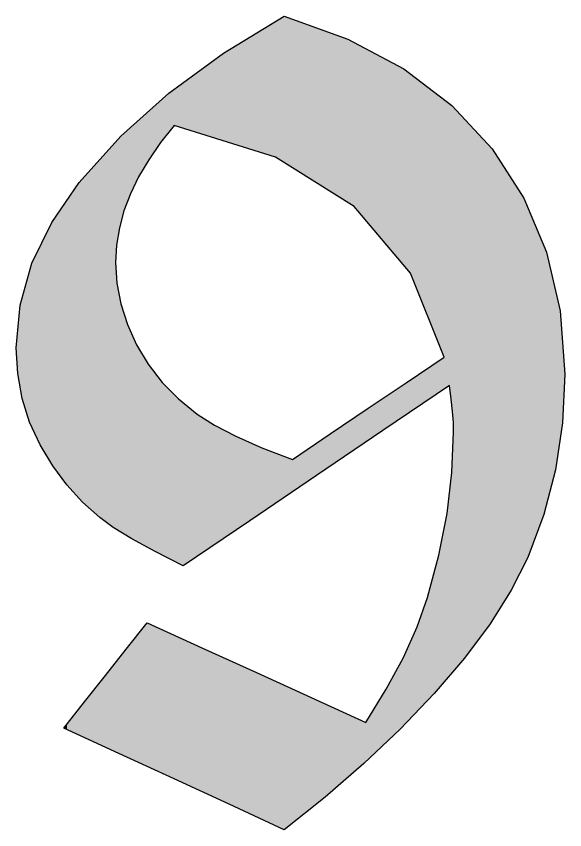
# Model space of a CAD drawing. Extents: x 71.7 to 141.5, y 142.1 to 180.9.
# Drawn here: x 117.42 to 126.53, y 142.09 to 155.61 of the extents above; entities that cross this region are included whole.
import ezdxf

# ---------------------------------------------------------------- set-up
doc = ezdxf.new("R2010")
doc.units = 0
doc.layers.add('SVG8', color=7, linetype='CONTINUOUS')

# ---------------------------------------------------------------- blocks, each defined once
blk = doc.blocks.new('*U10')
at = {"layer": 'SVG8', "color": 7}
for points in [[(121.871, 153.176), (121.727, 155.521), (121.871, 155.608)], [(121.871, 153.176), (121.871, 155.608), (121.875, 153.173)], [(121.875, 153.173), (121.871, 155.608), (121.875, 155.607)], [(121.875, 153.173), (121.875, 155.607), (122.009, 153.09)], [(122.009, 153.09), (121.875, 155.607), (122.009, 155.559)], [(121.727, 153.265), (121.504, 155.385), (121.727, 155.521)], [(121.727, 153.265), (121.727, 155.521), (121.871, 153.176)], [(122.009, 153.09), (122.009, 155.559), (122.321, 152.895)], [(122.321, 152.895), (122.009, 155.559), (122.321, 155.447)], [(122.321, 152.895), (122.321, 155.447), (122.408, 152.84)], [(122.408, 152.84), (122.321, 155.447), (122.408, 155.416)], [(121.413, 153.364), (121.302, 155.263), (121.413, 155.33)], [(121.504, 153.335), (121.413, 155.33), (121.504, 155.385)], [(121.413, 153.364), (121.413, 155.33), (121.504, 153.335)], [(121.504, 153.335), (121.504, 155.385), (121.727, 153.265)], [(122.408, 152.84), (122.408, 155.416), (122.557, 152.748)], [(122.557, 152.748), (122.408, 155.416), (122.557, 155.363)], [(122.557, 152.748), (122.557, 155.363), (122.64, 152.696)], [(122.64, 152.696), (122.557, 155.363), (122.64, 155.333)], [(122.64, 152.696), (122.64, 155.333), (122.932, 152.513)], [(122.932, 152.513), (122.64, 155.333), (122.932, 155.229)], [(121.302, 153.399), (121.073, 155.123), (121.302, 155.263)], [(121.302, 153.399), (121.302, 155.263), (121.413, 153.364)], [(122.932, 152.513), (122.932, 155.229), (123.035, 152.449)], [(123.035, 152.449), (122.932, 155.229), (123.035, 155.174)], [(123.035, 152.449), (123.035, 155.174), (123.199, 152.255)], [(123.199, 152.255), (123.035, 155.174), (123.199, 155.087)], [(120.96, 153.506), (120.863, 154.996), (120.96, 155.055)], [(121.073, 153.47), (120.96, 155.055), (121.073, 155.123)], [(120.96, 153.506), (120.96, 155.055), (121.073, 153.47)], [(121.073, 153.47), (121.073, 155.123), (121.302, 153.399)], [(123.199, 152.255), (123.199, 155.087), (123.229, 152.219)], [(123.229, 152.219), (123.199, 155.087), (123.229, 155.071)], [(123.229, 152.219), (123.229, 155.071), (123.271, 152.17)], [(123.271, 152.17), (123.229, 155.071), (123.271, 155.049)], [(123.271, 152.17), (123.271, 155.049), (123.514, 151.882)], [(123.514, 151.882), (123.271, 155.049), (123.514, 154.92)], [(120.863, 153.536), (120.714, 154.887), (120.863, 154.996)], [(120.863, 153.536), (120.863, 154.996), (120.96, 153.506)], [(123.514, 151.882), (123.514, 154.92), (123.569, 151.817)], [(123.569, 151.817), (123.514, 154.92), (123.569, 154.891)], [(123.569, 151.817), (123.569, 154.891), (123.802, 151.541)], [(123.802, 151.541), (123.569, 154.891), (123.802, 154.767)], [(120.714, 153.583), (120.504, 154.732), (120.714, 154.887)], [(120.714, 153.583), (120.714, 154.887), (120.863, 153.536)], [(123.802, 151.541), (123.802, 154.767), (123.853, 151.481)], [(123.853, 151.481), (123.802, 154.767), (123.853, 154.74)], [(120.429, 153.672), (120.196, 154.505), (120.429, 154.676)], [(120.504, 153.648), (120.429, 154.676), (120.504, 154.732)], [(120.429, 153.672), (120.429, 154.676), (120.504, 153.648)], [(120.504, 153.648), (120.504, 154.732), (120.714, 153.583)], [(123.853, 151.481), (123.853, 154.74), (123.862, 151.47)], [(123.862, 151.47), (123.853, 154.74), (123.862, 154.735)], [(123.862, 151.47), (123.862, 154.735), (123.901, 151.423)], [(123.901, 151.423), (123.862, 154.735), (123.901, 154.705)], [(123.901, 151.423), (123.901, 154.705), (123.97, 151.342)], [(123.97, 151.342), (123.901, 154.705), (123.97, 154.653)], [(123.97, 151.342), (123.97, 154.653), (124.081, 151.066)], [(124.081, 151.066), (123.97, 154.653), (124.081, 154.569)], [(120.196, 153.745), (120.117, 154.447), (120.196, 154.505)], [(120.196, 153.745), (120.196, 154.505), (120.429, 153.672)], [(124.081, 151.066), (124.081, 154.569), (124.254, 150.636)], [(124.254, 150.636), (124.081, 154.569), (124.254, 154.437)], [(120.044, 153.788), (119.959, 154.331), (120.044, 154.394)], [(120.047, 153.792), (120.044, 154.394), (120.047, 154.395)], [(120.044, 153.788), (120.044, 154.394), (120.047, 153.792)], [(120.117, 153.77), (120.047, 154.395), (120.117, 154.447)], [(120.047, 153.792), (120.047, 154.395), (120.117, 153.77)], [(120.117, 153.77), (120.117, 154.447), (120.196, 153.745)], [(124.254, 150.636), (124.254, 154.437), (124.365, 150.36)], [(124.365, 150.36), (124.254, 154.437), (124.365, 154.353)], [(124.365, 150.36), (124.365, 154.353), (124.444, 150.164)], [(124.444, 150.164), (124.365, 154.353), (124.444, 154.293)], [(119.845, 153.539), (119.821, 154.206), (119.845, 154.228)], [(119.959, 153.682), (119.845, 154.228), (119.959, 154.331)], [(119.845, 153.539), (119.845, 154.228), (119.959, 153.682)], [(119.959, 153.682), (119.959, 154.331), (120.044, 153.788)], [(124.444, 150.164), (124.444, 154.293), (124.532, 149.944)], [(124.532, 149.944), (124.444, 154.293), (124.532, 154.226)], [(124.532, 149.416), (124.532, 154.226), (124.58, 149.448)], [(124.58, 149.448), (124.532, 154.226), (124.58, 154.19)], [(119.728, 153.376), (119.624, 154.029), (119.728, 154.123)], [(119.821, 153.508), (119.728, 154.123), (119.821, 154.206)], [(119.728, 153.376), (119.728, 154.123), (119.821, 153.508)], [(119.821, 153.508), (119.821, 154.206), (119.845, 153.539)], [(124.58, 149.448), (124.58, 154.19), (124.62, 149.475)], [(124.62, 149.475), (124.58, 154.19), (124.62, 154.159)], [(124.62, 149.475), (124.62, 154.159), (124.65, 149.247)], [(124.65, 149.247), (124.62, 154.159), (124.65, 154.136)], [(124.65, 149.247), (124.65, 154.136), (124.661, 149.137)], [(124.661, 149.137), (124.65, 154.136), (124.661, 154.128)], [(124.661, 149.137), (124.661, 154.128), (124.661, 149.136)], [(124.661, 149.136), (124.661, 154.128), (124.661, 154.128)], [(124.661, 149.136), (124.661, 154.128), (124.671, 149.042)], [(124.671, 149.042), (124.661, 154.128), (124.671, 154.117)], [(124.671, 149.042), (124.671, 154.117), (124.684, 148.858)], [(124.684, 148.858), (124.671, 154.117), (124.684, 154.103)], [(124.684, 148.858), (124.684, 154.103), (124.688, 148.696)], [(124.688, 148.696), (124.684, 154.103), (124.688, 154.098)], [(124.688, 144.731), (124.688, 154.098), (124.87, 144.943)], [(124.87, 144.943), (124.688, 154.098), (124.87, 153.902)], [(119.596, 153.178), (119.456, 153.879), (119.596, 154.004)], [(119.612, 153.206), (119.596, 154.004), (119.612, 154.019)], [(119.596, 153.178), (119.596, 154.004), (119.612, 153.206)], [(119.624, 153.225), (119.612, 154.019), (119.624, 154.029)], [(119.612, 153.206), (119.612, 154.019), (119.624, 153.225)], [(119.624, 153.225), (119.624, 154.029), (119.728, 153.376)], [(119.419, 152.866), (119.341, 153.776), (119.419, 153.845)], [(119.456, 152.942), (119.419, 153.845), (119.456, 153.879)], [(119.419, 152.866), (119.419, 153.845), (119.456, 152.942)], [(119.456, 152.942), (119.456, 153.879), (119.596, 153.178)], [(124.87, 144.943), (124.87, 153.902), (125.297, 145.516)], [(125.297, 145.516), (124.87, 153.902), (125.297, 153.44)], [(119.25, 152.479), (119.211, 153.659), (119.25, 153.694)], [(119.268, 152.525), (119.25, 153.694), (119.268, 153.709)], [(119.25, 152.479), (119.25, 153.694), (119.268, 152.525)], [(119.318, 152.659), (119.268, 153.709), (119.318, 153.755)], [(119.268, 152.525), (119.268, 153.709), (119.318, 152.659)], [(119.341, 152.707), (119.318, 153.755), (119.341, 153.776)], [(119.318, 152.659), (119.318, 153.755), (119.341, 152.707)], [(119.341, 152.707), (119.341, 153.776), (119.419, 152.866)], [(119.095, 151.843), (119.089, 153.533), (119.095, 153.54)], [(119.129, 152.056), (119.095, 153.54), (119.129, 153.578)], [(119.095, 151.843), (119.095, 153.54), (119.129, 152.056)], [(119.135, 152.091), (119.129, 153.578), (119.135, 153.584)], [(119.129, 152.056), (119.129, 153.578), (119.135, 152.091)], [(119.16, 152.184), (119.135, 153.584), (119.16, 153.612)], [(119.135, 152.091), (119.135, 153.584), (119.16, 152.184)], [(119.161, 152.19), (119.16, 153.612), (119.161, 153.614)], [(119.16, 152.184), (119.16, 153.612), (119.161, 152.19)], [(119.211, 152.375), (119.161, 153.614), (119.211, 153.659)], [(119.161, 152.19), (119.161, 153.614), (119.211, 152.375)], [(119.211, 152.375), (119.211, 153.659), (119.25, 152.479)], [(119.035, 147.114), (118.905, 153.329), (119.035, 153.474)], [(119.073, 147.091), (119.035, 153.474), (119.073, 153.516)], [(119.035, 147.114), (119.035, 153.474), (119.073, 147.091)], [(119.089, 151.804), (119.073, 153.516), (119.089, 153.533)], [(119.073, 151.517), (119.073, 153.516), (119.089, 151.804)], [(119.089, 151.804), (119.089, 153.533), (119.095, 151.843)], [(125.297, 145.516), (125.297, 153.44), (125.329, 145.567)], [(125.329, 145.567), (125.297, 153.44), (125.329, 153.406)], [(125.329, 145.567), (125.329, 153.406), (125.647, 146.073)], [(125.647, 146.073), (125.329, 153.406), (125.647, 152.912)], [(118.905, 147.209), (118.81, 153.223), (118.905, 153.329)], [(118.905, 147.209), (118.905, 153.329), (119.035, 147.114)], [(118.81, 147.278), (118.559, 152.945), (118.81, 153.223)], [(118.81, 147.278), (118.81, 153.223), (118.905, 147.209)], [(118.524, 147.533), (118.469, 152.844), (118.524, 152.906)], [(118.559, 147.501), (118.524, 152.906), (118.559, 152.945)], [(118.524, 147.533), (118.524, 152.906), (118.559, 147.501)], [(118.559, 147.501), (118.559, 152.945), (118.81, 147.278)], [(125.647, 146.073), (125.647, 152.912), (125.856, 146.488)], [(125.856, 146.488), (125.647, 152.912), (125.856, 152.588)], [(118.469, 147.594), (118.264, 152.548), (118.469, 152.844)], [(118.469, 147.594), (118.469, 152.844), (118.524, 147.533)], [(118.214, 147.887), (118.029, 152.207), (118.214, 152.475)], [(118.264, 147.82), (118.214, 152.475), (118.264, 152.548)], [(118.214, 147.887), (118.214, 152.475), (118.264, 147.82)], [(118.264, 147.82), (118.264, 152.548), (118.469, 147.594)], [(125.856, 146.488), (125.856, 152.588), (125.92, 146.614)], [(125.92, 146.614), (125.856, 152.588), (125.92, 152.436)], [(125.92, 146.614), (125.92, 152.436), (126.189, 147.328)], [(126.189, 147.328), (125.92, 152.436), (126.189, 151.797)], [(118.029, 148.138), (118.011, 152.182), (118.029, 152.207)], [(118.029, 148.138), (118.029, 152.207), (118.214, 147.887)], [(118.011, 148.167), (117.818, 151.782), (118.011, 152.182)], [(118.011, 148.167), (118.011, 152.182), (118.029, 148.138)], [(117.818, 148.489), (117.684, 151.504), (117.818, 151.782)], [(117.818, 148.489), (117.818, 151.782), (118.011, 148.167)], [(126.189, 147.328), (126.189, 151.797), (126.233, 147.501)], [(126.233, 147.501), (126.189, 151.797), (126.233, 151.691)], [(126.233, 147.501), (126.233, 151.691), (126.38, 148.074)], [(126.38, 148.074), (126.233, 151.691), (126.38, 151.054)], [(119.073, 147.091), (119.073, 151.517), (119.089, 147.082)], [(119.089, 147.082), (119.073, 151.517), (119.089, 151.271)], [(117.684, 148.78), (117.645, 151.366), (117.684, 151.504)], [(117.684, 148.78), (117.684, 151.504), (117.818, 148.489)], [(117.645, 148.864), (117.522, 150.928), (117.645, 151.366)], [(117.645, 148.864), (117.645, 151.366), (117.684, 148.78)], [(119.089, 147.082), (119.089, 151.271), (119.095, 147.078)], [(119.095, 147.078), (119.089, 151.271), (119.095, 151.172)], [(119.095, 147.078), (119.095, 151.172), (119.129, 147.057)], [(119.129, 147.057), (119.095, 151.172), (119.129, 150.99)], [(119.129, 147.057), (119.129, 150.99), (119.135, 147.053)], [(119.135, 147.053), (119.129, 150.99), (119.135, 150.961)], [(126.38, 148.074), (126.38, 151.054), (126.459, 148.603)], [(126.459, 148.603), (126.38, 151.054), (126.459, 150.715)], [(117.522, 149.258), (117.488, 150.81), (117.522, 150.928)], [(117.522, 149.258), (117.522, 150.928), (117.645, 148.864)], [(119.135, 147.053), (119.135, 150.961), (119.16, 147.038)], [(119.16, 147.038), (119.135, 150.961), (119.16, 150.829)], [(117.488, 149.444), (117.448, 150.369), (117.488, 150.81)], [(117.488, 149.444), (117.488, 150.81), (117.522, 149.258)], [(119.16, 147.038), (119.16, 150.829), (119.161, 147.037)], [(119.161, 147.037), (119.16, 150.829), (119.161, 150.823)], [(119.161, 147.037), (119.161, 150.823), (119.211, 147.006)], [(119.211, 147.006), (119.161, 150.823), (119.211, 150.666)], [(126.459, 148.603), (126.459, 150.715), (126.496, 148.851)], [(126.496, 148.851), (126.459, 150.715), (126.496, 150.199)], [(119.211, 147.006), (119.211, 150.666), (119.25, 146.982)], [(119.25, 146.982), (119.211, 150.666), (119.25, 150.543)], [(119.25, 146.982), (119.25, 150.543), (119.268, 146.972)], [(119.268, 146.972), (119.25, 150.543), (119.268, 150.488)], [(119.268, 146.972), (119.268, 150.488), (119.318, 146.94)], [(119.318, 146.94), (119.268, 150.488), (119.318, 150.375)], [(117.448, 149.67), (117.423, 150.1), (117.448, 150.369)], [(117.448, 149.67), (117.448, 150.369), (117.488, 149.444)], [(119.318, 146.94), (119.318, 150.375), (119.341, 146.926)], [(119.341, 146.926), (119.318, 150.375), (119.341, 150.323)], [(119.341, 146.926), (119.341, 150.323), (119.419, 146.884)], [(119.419, 146.884), (119.341, 150.323), (119.419, 150.15)], [(126.496, 148.851), (126.496, 150.199), (126.534, 149.661)], [(119.419, 146.884), (119.419, 150.15), (119.456, 146.863)], [(119.456, 146.863), (119.419, 150.15), (119.456, 150.087)], [(119.456, 146.863), (119.456, 150.087), (119.596, 146.787)], [(119.596, 146.787), (119.456, 150.087), (119.596, 149.853)], [(124.532, 149.416), (124.444, 149.885), (124.532, 149.944)], [(119.596, 146.787), (119.596, 149.853), (119.612, 146.778)], [(119.612, 146.778), (119.596, 149.853), (119.612, 149.825)], [(119.612, 146.778), (119.612, 149.825), (119.624, 146.771)], [(119.624, 146.771), (119.612, 149.825), (119.624, 149.81)], [(119.624, 146.771), (119.624, 149.81), (119.728, 146.714)], [(119.728, 146.714), (119.624, 149.81), (119.728, 149.675)], [(124.254, 149.227), (124.081, 149.641), (124.254, 149.757)], [(124.365, 149.302), (124.254, 149.757), (124.365, 149.832)], [(124.254, 149.227), (124.254, 149.757), (124.365, 149.302)], [(124.444, 149.356), (124.365, 149.832), (124.444, 149.885)], [(124.365, 149.302), (124.365, 149.832), (124.444, 149.356)], [(124.444, 149.356), (124.444, 149.885), (124.532, 149.416)], [(119.728, 146.714), (119.728, 149.675), (119.821, 146.667)], [(119.821, 146.667), (119.728, 149.675), (119.821, 149.556)], [(124.081, 149.11), (123.97, 149.566), (124.081, 149.641)], [(124.081, 149.11), (124.081, 149.641), (124.254, 149.227)], [(119.821, 146.667), (119.821, 149.556), (119.845, 146.655)], [(119.845, 146.655), (119.821, 149.556), (119.845, 149.525)], [(119.845, 146.655), (119.845, 149.525), (119.959, 146.597)], [(119.959, 146.597), (119.845, 149.525), (119.959, 149.409)], [(123.853, 148.955), (123.802, 149.453), (123.853, 149.487)], [(123.862, 148.962), (123.853, 149.487), (123.862, 149.493)], [(123.853, 148.955), (123.853, 149.487), (123.862, 148.962)], [(123.901, 148.988), (123.862, 149.493), (123.901, 149.52)], [(123.862, 148.962), (123.862, 149.493), (123.901, 148.988)], [(123.97, 149.035), (123.901, 149.52), (123.97, 149.566)], [(123.901, 148.988), (123.901, 149.52), (123.97, 149.035)], [(123.97, 149.035), (123.97, 149.566), (124.081, 149.11)], [(119.959, 146.597), (119.959, 149.409), (120.044, 146.554)], [(120.044, 146.554), (119.959, 149.409), (120.044, 149.323)], [(123.802, 148.921), (123.569, 149.296), (123.802, 149.453)], [(123.802, 148.921), (123.802, 149.453), (123.853, 148.955)], [(120.044, 146.554), (120.044, 149.323), (120.047, 146.553)], [(120.047, 146.553), (120.044, 149.323), (120.047, 149.32)], [(120.047, 146.553), (120.047, 149.32), (120.117, 146.517)], [(120.117, 146.517), (120.047, 149.32), (120.117, 149.249)], [(120.117, 146.517), (120.117, 149.249), (120.196, 146.477)], [(120.196, 146.477), (120.117, 149.249), (120.196, 149.185)], [(123.514, 148.726), (123.271, 149.095), (123.514, 149.259)], [(123.569, 148.763), (123.514, 149.259), (123.569, 149.296)], [(123.514, 148.726), (123.514, 149.259), (123.569, 148.763)], [(123.569, 148.763), (123.569, 149.296), (123.802, 148.921)], [(120.196, 146.477), (120.196, 149.185), (120.429, 146.635)], [(120.429, 146.635), (120.196, 149.185), (120.429, 148.998)], [(123.271, 148.56), (123.229, 149.068), (123.271, 149.095)], [(123.271, 148.56), (123.271, 149.095), (123.514, 148.726)], [(120.429, 146.635), (120.429, 148.998), (120.504, 146.686)], [(120.504, 146.686), (120.429, 148.998), (120.504, 148.95)], [(120.504, 146.686), (120.504, 148.95), (120.714, 146.828)], [(120.714, 146.828), (120.504, 148.95), (120.714, 148.816)], [(123.199, 148.512), (123.035, 148.937), (123.199, 149.047)], [(123.229, 148.533), (123.199, 149.047), (123.229, 149.068)], [(123.199, 148.512), (123.199, 149.047), (123.229, 148.533)], [(123.229, 148.533), (123.229, 149.068), (123.271, 148.56)], [(120.714, 146.828), (120.714, 148.816), (120.863, 146.929)], [(120.863, 146.929), (120.714, 148.816), (120.863, 148.739)], [(122.932, 148.331), (122.64, 148.671), (122.932, 148.868)], [(123.035, 148.401), (122.932, 148.868), (123.035, 148.937)], [(122.932, 148.331), (122.932, 148.868), (123.035, 148.401)], [(123.035, 148.401), (123.035, 148.937), (123.199, 148.512)], [(120.863, 146.929), (120.863, 148.739), (120.96, 146.994)], [(120.96, 146.994), (120.863, 148.739), (120.96, 148.688)], [(120.96, 146.994), (120.96, 148.688), (121.073, 147.071)], [(121.073, 147.071), (120.96, 148.688), (121.073, 148.63)], [(124.688, 144.731), (124.684, 148.589), (124.688, 148.696)], [(121.073, 147.071), (121.073, 148.63), (121.302, 147.227)], [(121.302, 147.227), (121.073, 148.63), (121.302, 148.529)], [(122.557, 148.077), (122.408, 148.515), (122.557, 148.615)], [(122.64, 148.133), (122.557, 148.615), (122.64, 148.671)], [(122.557, 148.077), (122.557, 148.615), (122.64, 148.133)], [(122.64, 148.133), (122.64, 148.671), (122.932, 148.331)], [(124.684, 144.726), (124.671, 148.271), (124.684, 148.589)], [(124.684, 144.726), (124.684, 148.589), (124.688, 144.731)], [(121.302, 147.227), (121.302, 148.529), (121.413, 147.301)], [(121.413, 147.301), (121.302, 148.529), (121.413, 148.48)], [(121.413, 147.301), (121.413, 148.48), (121.504, 147.363)], [(121.504, 147.363), (121.413, 148.48), (121.504, 148.44)], [(121.504, 147.363), (121.504, 148.44), (121.727, 147.515)], [(121.727, 147.515), (121.504, 148.44), (121.727, 148.354)], [(122.321, 147.917), (122.009, 148.246), (122.321, 148.456)], [(122.408, 147.976), (122.321, 148.456), (122.408, 148.515)], [(122.321, 147.917), (122.321, 148.456), (122.408, 147.976)], [(122.408, 147.976), (122.408, 148.515), (122.557, 148.077)], [(121.727, 147.515), (121.727, 148.354), (121.871, 147.612)], [(121.871, 147.612), (121.727, 148.354), (121.871, 148.299)], [(121.871, 147.612), (121.871, 148.299), (121.875, 147.615)], [(121.875, 147.615), (121.871, 148.299), (121.875, 148.297)], [(121.875, 147.615), (121.875, 148.297), (122.009, 147.705)], [(122.009, 147.705), (121.875, 148.297), (122.009, 148.246)], [(124.671, 144.711), (124.661, 148.031), (124.671, 148.271)], [(124.671, 144.711), (124.671, 148.271), (124.684, 144.726)], [(122.009, 147.705), (122.009, 148.246), (122.321, 147.917)], [(124.661, 144.699), (124.65, 147.932), (124.661, 148.028)], [(124.661, 144.699), (124.661, 148.028), (124.661, 148.031)], [(124.661, 144.699), (124.661, 148.031), (124.671, 144.711)], [(124.661, 144.699), (124.661, 148.028), (124.661, 144.699)], [(124.65, 144.686), (124.62, 147.685), (124.65, 147.932)], [(124.65, 144.686), (124.65, 147.932), (124.661, 144.699)], [(124.62, 144.651), (124.58, 147.348), (124.62, 147.685)], [(124.62, 144.651), (124.62, 147.685), (124.65, 144.686)], [(124.58, 144.604), (124.532, 147.106), (124.58, 147.348)], [(124.58, 144.604), (124.58, 147.348), (124.62, 144.651)], [(124.532, 144.548), (124.444, 146.655), (124.532, 147.106)], [(124.532, 144.548), (124.532, 147.106), (124.58, 144.604)], [(124.444, 144.445), (124.365, 146.363), (124.444, 146.655)], [(124.444, 144.445), (124.444, 146.655), (124.532, 144.548)], [(124.365, 144.353), (124.254, 145.95), (124.365, 146.363)], [(124.365, 144.353), (124.365, 146.363), (124.444, 144.445)], [(124.254, 144.236), (124.081, 145.463), (124.254, 145.95)], [(124.254, 144.236), (124.254, 145.95), (124.365, 144.353)], [(119.596, 143.144), (119.456, 145.354), (119.596, 145.531)], [(119.596, 143.144), (119.596, 145.531), (119.612, 143.136)], [(119.612, 143.136), (119.596, 145.531), (119.612, 145.523)], [(119.612, 143.136), (119.612, 145.523), (119.624, 143.131)], [(119.624, 143.131), (119.612, 145.523), (119.624, 145.518)], [(119.624, 143.131), (119.624, 145.518), (119.728, 143.083)], [(119.728, 143.083), (119.624, 145.518), (119.728, 145.47)], [(119.728, 143.083), (119.728, 145.47), (119.821, 143.04)], [(119.821, 143.04), (119.728, 145.47), (119.821, 145.428)], [(119.821, 143.04), (119.821, 145.428), (119.845, 143.029)], [(119.845, 143.029), (119.821, 145.428), (119.845, 145.417)], [(124.081, 144.055), (123.97, 145.216), (124.081, 145.463)], [(124.081, 144.055), (124.081, 145.463), (124.254, 144.236)], [(119.419, 143.226), (119.341, 145.209), (119.419, 145.307)], [(119.456, 143.208), (119.419, 145.307), (119.456, 145.354)], [(119.419, 143.226), (119.419, 145.307), (119.456, 143.208)], [(119.456, 143.208), (119.456, 145.354), (119.596, 143.144)], [(119.845, 143.029), (119.845, 145.417), (119.959, 142.976)], [(119.959, 142.976), (119.845, 145.417), (119.959, 145.365)], [(119.959, 142.976), (119.959, 145.365), (120.044, 142.937)], [(120.044, 142.937), (119.959, 145.365), (120.044, 145.326)], [(120.044, 142.937), (120.044, 145.326), (120.047, 142.936)], [(120.047, 142.936), (120.044, 145.326), (120.047, 145.325)], [(120.047, 142.936), (120.047, 145.325), (120.117, 142.904)], [(120.117, 142.904), (120.047, 145.325), (120.117, 145.293)], [(120.117, 142.904), (120.117, 145.293), (120.196, 142.867)], [(120.196, 142.867), (120.117, 145.293), (120.196, 145.257)], [(119.318, 143.272), (119.268, 145.116), (119.318, 145.18)], [(119.341, 143.261), (119.318, 145.18), (119.341, 145.209)], [(119.318, 143.272), (119.318, 145.18), (119.341, 143.261)], [(119.341, 143.261), (119.341, 145.209), (119.419, 143.226)], [(120.196, 142.867), (120.196, 145.257), (120.429, 142.76)], [(120.429, 142.76), (120.196, 145.257), (120.429, 145.151)], [(123.97, 143.939), (123.901, 145.063), (123.97, 145.216)], [(123.97, 143.939), (123.97, 145.216), (124.081, 144.055)], [(119.211, 143.321), (119.161, 144.981), (119.211, 145.044)], [(119.25, 143.303), (119.211, 145.044), (119.25, 145.094)], [(119.211, 143.321), (119.211, 145.044), (119.25, 143.303)], [(119.268, 143.295), (119.25, 145.094), (119.268, 145.116)], [(119.25, 143.303), (119.25, 145.094), (119.268, 143.295)], [(119.268, 143.295), (119.268, 145.116), (119.318, 143.272)], [(120.429, 142.76), (120.429, 145.151), (120.504, 142.725)], [(120.504, 142.725), (120.429, 145.151), (120.504, 145.117)], [(120.504, 142.725), (120.504, 145.117), (120.714, 142.628)], [(120.714, 142.628), (120.504, 145.117), (120.714, 145.021)], [(123.901, 143.867), (123.862, 144.976), (123.901, 145.063)], [(123.901, 143.867), (123.901, 145.063), (123.97, 143.939)], [(119.089, 143.378), (119.073, 144.869), (119.089, 144.889)], [(119.095, 143.375), (119.089, 144.889), (119.095, 144.897)], [(119.089, 143.378), (119.089, 144.889), (119.095, 143.375)], [(119.129, 143.359), (119.095, 144.897), (119.129, 144.94)], [(119.095, 143.375), (119.095, 144.897), (119.129, 143.359)], [(119.135, 143.357), (119.129, 144.94), (119.135, 144.947)], [(119.129, 143.359), (119.129, 144.94), (119.135, 143.357)], [(119.16, 143.345), (119.135, 144.947), (119.16, 144.979)], [(119.135, 143.357), (119.135, 144.947), (119.16, 143.345)], [(119.161, 143.344), (119.16, 144.979), (119.161, 144.981)], [(119.16, 143.345), (119.16, 144.979), (119.161, 143.344)], [(119.161, 143.344), (119.161, 144.981), (119.211, 143.321)], [(120.714, 142.628), (120.714, 145.021), (120.863, 142.559)], [(120.863, 142.559), (120.714, 145.021), (120.863, 144.954)], [(120.863, 142.559), (120.863, 144.954), (120.96, 142.515)], [(120.96, 142.515), (120.863, 144.954), (120.96, 144.91)], [(120.96, 142.515), (120.96, 144.91), (121.073, 142.463)], [(121.073, 142.463), (120.96, 144.91), (121.073, 144.858)], [(123.853, 143.816), (123.802, 144.86), (123.853, 144.954)], [(123.862, 143.826), (123.853, 144.954), (123.862, 144.976)], [(123.853, 143.816), (123.853, 144.954), (123.862, 143.826)], [(123.862, 143.826), (123.862, 144.976), (123.901, 143.867)], [(119.035, 143.403), (118.905, 144.656), (119.035, 144.821)], [(119.073, 143.385), (119.035, 144.821), (119.073, 144.869)], [(119.035, 143.403), (119.035, 144.821), (119.073, 143.385)], [(119.073, 143.385), (119.073, 144.869), (119.089, 143.378)], [(121.073, 142.463), (121.073, 144.858), (121.302, 142.357)], [(121.302, 142.357), (121.073, 144.858), (121.302, 144.754)], [(121.302, 142.357), (121.302, 144.754), (121.413, 142.306)], [(121.413, 142.306), (121.302, 144.754), (121.413, 144.703)], [(123.802, 143.763), (123.569, 144.426), (123.802, 144.86)], [(123.802, 143.763), (123.802, 144.86), (123.853, 143.816)], [(118.905, 143.463), (118.81, 144.536), (118.905, 144.656)], [(118.905, 143.463), (118.905, 144.656), (119.035, 143.403)], [(121.413, 142.306), (121.413, 144.703), (121.504, 142.263)], [(121.504, 142.263), (121.413, 144.703), (121.504, 144.662)], [(121.504, 142.263), (121.504, 144.662), (121.727, 142.16)], [(121.727, 142.16), (121.504, 144.662), (121.727, 144.56)], [(118.81, 143.507), (118.559, 144.219), (118.81, 144.536)], [(118.81, 143.507), (118.81, 144.536), (118.905, 143.463)], [(121.727, 142.16), (121.727, 144.56), (121.871, 142.094)], [(121.871, 142.094), (121.727, 144.56), (121.871, 144.495)], [(121.871, 142.094), (121.871, 144.495), (121.875, 142.092)], [(121.875, 142.092), (121.871, 144.495), (121.875, 144.493)], [(121.875, 142.092), (121.875, 144.493), (122.009, 142.198)], [(122.009, 142.198), (121.875, 144.493), (122.009, 144.432)], [(122.009, 142.198), (122.009, 144.432), (122.321, 142.446)], [(122.321, 142.446), (122.009, 144.432), (122.321, 144.29)], [(123.569, 143.541), (123.514, 144.337), (123.569, 144.426)], [(123.569, 143.541), (123.569, 144.426), (123.802, 143.763)], [(118.559, 143.622), (118.524, 144.174), (118.559, 144.219)], [(118.559, 143.622), (118.559, 144.219), (118.81, 143.507)], [(122.321, 142.446), (122.321, 144.29), (122.408, 142.515)], [(122.408, 142.515), (122.321, 144.29), (122.408, 144.25)], [(122.408, 142.515), (122.408, 144.25), (122.557, 142.633)], [(122.557, 142.633), (122.408, 144.25), (122.557, 144.182)], [(123.514, 143.489), (123.271, 143.942), (123.514, 144.337)], [(123.514, 143.489), (123.514, 144.337), (123.569, 143.541)], [(118.469, 143.664), (118.264, 143.845), (118.469, 144.104)], [(118.524, 143.639), (118.469, 144.104), (118.524, 144.174)], [(118.469, 143.664), (118.469, 144.104), (118.524, 143.639)], [(118.524, 143.639), (118.524, 144.174), (118.559, 143.622)], [(122.557, 142.633), (122.557, 144.182), (122.64, 142.704)], [(122.64, 142.704), (122.557, 144.182), (122.64, 144.145)], [(122.64, 142.704), (122.64, 144.145), (122.932, 142.958)], [(122.932, 142.958), (122.64, 144.145), (122.932, 144.011)], [(122.932, 142.958), (122.932, 144.011), (123.035, 143.047)], [(123.035, 143.047), (122.932, 144.011), (123.035, 143.964)], [(123.035, 143.047), (123.035, 143.964), (123.199, 143.19)], [(123.199, 143.19), (123.035, 143.964), (123.199, 143.89)], [(123.271, 143.258), (123.229, 143.876), (123.271, 143.942)], [(123.271, 143.258), (123.271, 143.942), (123.514, 143.489)], [(118.264, 143.759), (118.214, 143.782), (118.264, 143.845)], [(118.264, 143.759), (118.264, 143.845), (118.469, 143.664)], [(123.199, 143.19), (123.199, 143.89), (123.229, 143.218)], [(123.229, 143.218), (123.199, 143.89), (123.229, 143.876)], [(123.229, 143.218), (123.229, 143.876), (123.271, 143.258)]]:
    blk.add_solid(points, dxfattribs=at)
blk = doc.blocks.new('BLOCK_2')
at = {"layer": 'SVG8'}
for points in [[(118.214, 143.782), (118.559, 144.219), (118.905, 144.656), (119.25, 145.094), (119.596, 145.531), (120.504, 145.117), (121.413, 144.703), (122.321, 144.29), (123.229, 143.876), (123.569, 144.426), (123.853, 144.954), (124.081, 145.463), (124.254, 145.95), (124.444, 146.655), (124.58, 147.348), (124.661, 148.028), (124.688, 148.696), (124.684, 148.858), (124.671, 149.042), (124.65, 149.247), (124.62, 149.475), (123.514, 148.726), (122.408, 147.976), (121.302, 147.227), (120.196, 146.477), (119.728, 146.714), (119.341, 146.926), (119.035, 147.114), (118.81, 147.278), (118.524, 147.533), (118.264, 147.82), (118.029, 148.138), (117.818, 148.489), (117.645, 148.864), (117.522, 149.258), (117.448, 149.67), (117.423, 150.1), (117.488, 150.81), (117.684, 151.504), (118.011, 152.182), (118.469, 152.844), (119.161, 153.614), (119.959, 154.331), (120.863, 154.996), (121.871, 155.608), (122.932, 155.229), (123.862, 154.735), (124.661, 154.128), (125.329, 153.406), (125.856, 152.588), (126.233, 151.691), (126.459, 150.715), (126.534, 149.661), (126.496, 148.851), (126.38, 148.074), (126.189, 147.328), (125.92, 146.614), (125.647, 146.073), (125.297, 145.516), (124.87, 144.943), (124.365, 144.353), (123.802, 143.763), (123.199, 143.19), (122.557, 142.633), (121.875, 142.092), (120.96, 142.515), (120.044, 142.937), (119.129, 143.359), (118.214, 143.782), (118.214, 143.782)], [(124.532, 149.944), (123.97, 151.342), (123.035, 152.449), (121.727, 153.265), (120.047, 153.792), (119.821, 153.508), (119.624, 153.225), (119.456, 152.942), (119.318, 152.659), (119.211, 152.375), (119.135, 152.091), (119.089, 151.804), (119.073, 151.517), (119.095, 151.172), (119.16, 150.829), (119.268, 150.488), (119.419, 150.15), (119.612, 149.825), (119.845, 149.525), (120.117, 149.249), (120.429, 148.998), (120.714, 148.816), (121.073, 148.63), (121.504, 148.44), (122.009, 148.246), (122.64, 148.671), (123.271, 149.095), (123.901, 149.52), (124.532, 149.944), (124.532, 149.944)]]:
    blk.add_lwpolyline(points, dxfattribs=at)
at = {"layer": 'SVG8', "color": 7}
blk.add_blockref('*U10', (0, 0), dxfattribs=at)

msp = doc.modelspace()

# ---------------------------------------------------------------- block references
at = {"layer": 'SVG8'}
msp.add_blockref('BLOCK_2', (0, 0), dxfattribs=at)

doc.saveas('drawing.dxf')
